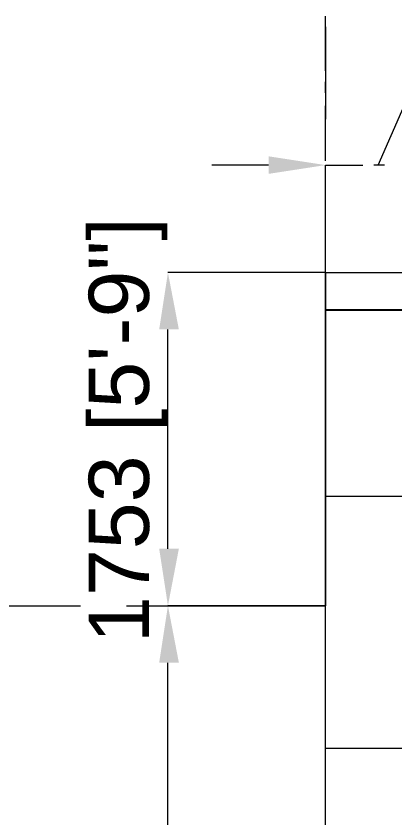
# Model space of a CAD drawing. Header units: inches. Extents: x 2 to 136, y 1 to 96.
# Drawn here: x 7.58 to 10.97, y 62.61 to 69.77 of the extents above; entities that cross this region are included whole.
import ezdxf

# ---------------------------------------------------------------- set-up
doc = ezdxf.new("R2010")
doc.units = ezdxf.units.IN
doc.header["$MEASUREMENT"] = 0
for name, color, linetype in [('PDF_FLOOR LINES', 7, 'Continuous'), ('PDF_Girt', 7, 'Continuous'), ('PDF_Grid', 7, 'Continuous'), ('PDF_Text', 7, 'Continuous'), ('PDF_Thin', 7, 'Continuous')]:
    doc.layers.add(name, color=color, linetype=linetype)
doc.layers.add('PDF_Outer Line', color=165, linetype='Continuous', true_color=0x5258ac)
doc.styles.add('PDF Arial', font='arial.ttf')

msp = doc.modelspace()

# ---------------------------------------------------------------- linework, layer by layer
at = {"layer": 'PDF_FLOOR LINES', "lineweight": 0}
for points in [[(10.3528, 65.4849), (17.2655, 65.4849)], [(10.3528, 63.2329), (17.2655, 63.2329)]]:
    msp.add_lwpolyline(points, dxfattribs=at)
at = {"layer": 'PDF_Girt', "lineweight": 25}
msp.add_lwpolyline([(10.3528, 67.1494), (17.2655, 67.1494)], dxfattribs=at)
at = {"layer": 'PDF_Grid', "lineweight": 0}
for points in [[(10.3528, 69.2839), (10.3528, 69.7735)], [(10.3528, 69.6756), (10.3528, 68.8531)], [(10.3528, 69.0881), (10.3528, 69.186)], [(10.3528, 68.4811), (10.3528, 68.9706)], [(10.8228, 68.4419), (11.0578, 68.9706)], [(9.8436, 68.4419), (9.3345, 68.4419)], [(10.3528, 67.6782), (10.3528, 68.1873), (10.3528, 68.4419), (10.6857, 68.4419)], [(10.8815, 68.4419), (10.7836, 68.4419)], [(10.3528, 68.2852), (10.3528, 68.3831)], [(10.3528, 67.9915), (10.3528, 68.0894)], [(10.3528, 66.8753), (10.3528, 67.3844), (10.3528, 67.874)], [(10.3528, 67.4823), (10.3528, 67.5802)], [(10.3528, 67.1886), (10.3528, 67.2865)], [(10.3528, 66.0724), (10.3528, 66.5815), (10.3528, 67.0907)], [(10.3528, 66.6794), (10.3528, 66.7773)], [(10.3528, 66.3857), (10.3528, 66.4836)], [(10.3528, 65.2695), (10.3528, 65.7786), (10.3528, 66.2878)], [(10.3528, 65.8765), (10.3528, 65.9745)], [(10.3528, 65.5828), (10.3528, 65.6807)], [(9.3541, 64.5057), (10.3528, 64.5057), (10.3528, 64.9757), (10.3528, 65.4849)], [(10.3528, 65.0736), (10.3528, 65.1716)], [(10.3528, 64.7799), (10.3528, 64.8778)], [(10.3528, 64.1728), (10.3528, 64.682)], [(7.1608, 64.5057), (8.1595, 64.5057)], [(8.5707, 64.5057), (8.9624, 64.5057)], [(10.3528, 63.977), (10.3528, 64.0749)], [(10.3528, 63.3895), (10.3528, 63.8791)], [(10.3528, 63.1741), (10.3528, 63.2916)], [(10.3528, 62.8216), (10.3528, 63.0762)]]:
    msp.add_lwpolyline(points, dxfattribs=at)
at = {"layer": 'PDF_Grid', "transparency": 33554559}
msp.add_solid([(9.8436, 68.5202), (9.8436, 68.3636), (10.3528, 68.4419)], dxfattribs=at)
at = {"layer": 'PDF_Outer Line', "color": 7, "lineweight": 0}
for points in [[(95.8904, 67.2278), (95.8904, 44.9425), (10.3528, 44.9425), (10.3528, 67.4823), (10.3528, 64.5057)], [(10.3528, 67.4823), (95.8904, 67.4823)]]:
    msp.add_lwpolyline(points, dxfattribs=at)
at = {"layer": 'PDF_Thin', "lineweight": 0}
for points in [[(10.3528, 67.4823), (8.9428, 67.4823)], [(8.9428, 65.0149), (8.9428, 66.9732)], [(8.9428, 46.9987), (8.9428, 63.9966)]]:
    msp.add_lwpolyline(points, dxfattribs=at)
msp.add_lwpolyline([(8.9428, 64.5057), (10.3528, 64.5057)], close=True, dxfattribs=at)
at = {"layer": 'PDF_Thin', "transparency": 33554559}
for points in [[(8.8645, 66.9732), (9.0407, 66.9732), (8.9428, 67.4823)], [(8.8645, 65.0149), (9.0407, 65.0149), (8.9428, 64.5057)], [(8.8645, 63.9966), (9.0407, 63.9966), (8.9428, 64.5057)]]:
    msp.add_solid(points, dxfattribs=at)

# ---------------------------------------------------------------- texts
at = {"layer": 'PDF_Text', "insert": (8.9359, 64.1728), "char_height": 0.539249, "attachment_point": 7, "rotation": 90, "style": 'PDF Arial'}
msp.add_mtext('1753 [5\'-9"]', dxfattribs=at)

doc.saveas('drawing.dxf')
